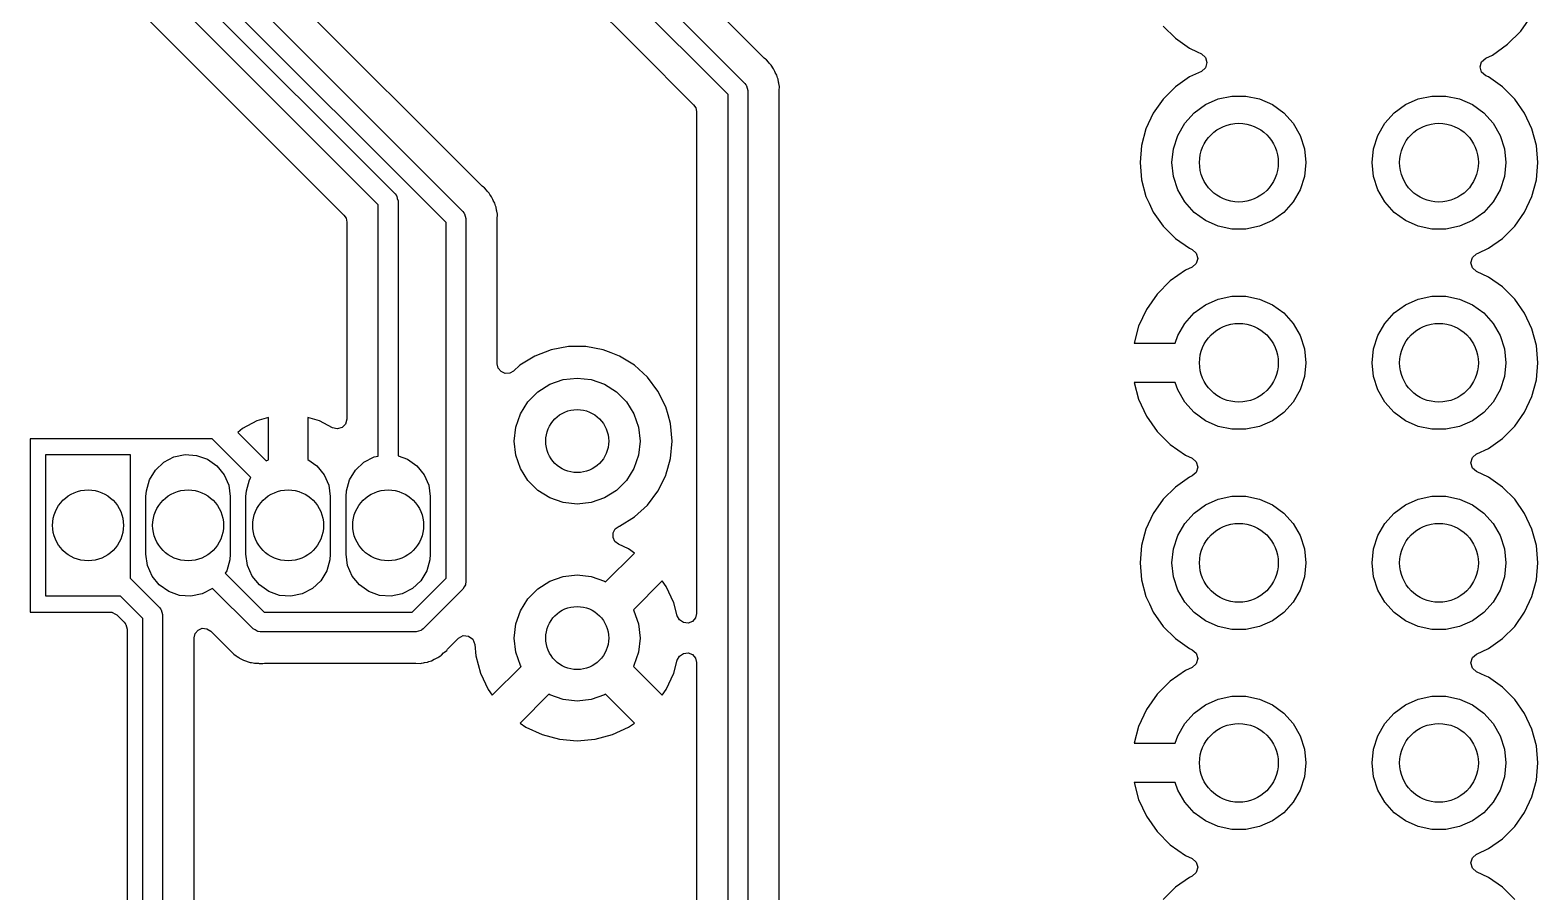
# Model space of a CAD drawing. Extents: x 0.79 to 7.48, y -4.92 to -0.79.
# Drawn here: x 4.03 to 4.784, y -4.356 to -3.926 of the extents above; entities that cross this region are included whole.
import ezdxf

# ---------------------------------------------------------------- set-up
doc = ezdxf.new("R2010")
doc.units = 0
doc.header["$MEASUREMENT"] = 0
doc.layers.add('BLACK', color=7, linetype='CONTINUOUS')

msp = doc.modelspace()

# ---------------------------------------------------------------- linework, layer by layer
at = {"layer": 'BLACK', "linetype": 'CONTINUOUS'}
for p, q in [((4.256, -4.00368), (4.12487, -3.87256)), ((4.10768, -3.87766), (4.24639, -4.01638)), ((4.08996, -3.885), (4.21253, -4.00758)), ((4.23799, -4.0219), (4.09928, -3.88318)), ((4.32292, -3.88796), (4.38734, -3.95238)), ((4.39694, -3.93968), (4.34012, -3.88286)), ((4.20413, -4.01309), (4.08156, -3.89052)), ((4.37894, -3.9579), (4.31452, -3.89348)), ((4.07196, -3.90322), (4.18694, -4.01819)), ((4.30492, -3.90618), (4.33349, -3.93475)), ((4.59639, -3.92372), (4.60249, -3.92981)), ((4.77512, -3.92625), (4.78046, -3.91863)), ((4.60249, -3.92981), (4.60954, -3.93475)), ((4.76093, -3.93816), (4.76855, -3.93282)), ((4.76855, -3.93282), (4.77512, -3.92625)), ((4.33349, -3.93475), (4.36174, -3.963)), ((4.39758, -3.94022), (4.39694, -3.93968)), ((4.39811, -3.9406), (4.39758, -3.94022)), ((4.39908, -3.94178), (4.39811, -3.9406)), ((4.60954, -3.93475), (4.61343, -3.93657)), ((4.61343, -3.93657), (4.6155, -3.93753)), ((4.6155, -3.93753), (4.61755, -3.93933)), ((4.61755, -3.93933), (4.61831, -3.94195)), ((4.75559, -3.94149), (4.75764, -3.93969)), ((4.75764, -3.93969), (4.76093, -3.93816)), ((4.39941, -3.94216), (4.39908, -3.94178)), ((4.4005, -3.94324), (4.39941, -3.94216)), ((4.40082, -3.94381), (4.4005, -3.94324)), ((4.40129, -3.9445), (4.40082, -3.94381)), ((4.4017, -3.94501), (4.40129, -3.9445)), ((4.40231, -3.94641), (4.4017, -3.94501)), ((4.40253, -3.94686), (4.40231, -3.94641)), ((4.40329, -3.9482), (4.40253, -3.94686)), ((4.40344, -3.94883), (4.40329, -3.9482)), ((4.40329, -3.9482), (4.40329, -3.9482)), ((4.6155, -3.94638), (4.60954, -3.94915)), ((4.61755, -3.94458), (4.6155, -3.94638)), ((4.61831, -3.94195), (4.61755, -3.94458)), ((4.75482, -3.94411), (4.75559, -3.94149)), ((4.75559, -3.94674), (4.75482, -3.94411)), ((4.75764, -3.94854), (4.75559, -3.94674)), ((4.75896, -3.94915), (4.75764, -3.94854)), ((4.38734, -3.95238), (4.38786, -3.95308)), ((4.38786, -3.95308), (4.388, -3.9532)), ((4.388, -3.9532), (4.38803, -3.9533)), ((4.38803, -3.9533), (4.38818, -3.9535)), ((4.38818, -3.9535), (4.38844, -3.95469)), ((4.38844, -3.95469), (4.38878, -3.95586)), ((4.38878, -3.95586), (4.38878, -4.5374)), ((4.40371, -3.94962), (4.40344, -3.94883)), ((4.40397, -3.95022), (4.40371, -3.94962)), ((4.40418, -3.95174), (4.40397, -3.95022)), ((4.40427, -3.95223), (4.40418, -3.95174)), ((4.40455, -3.95338), (4.40427, -3.95223)), ((4.40463, -3.95372), (4.40455, -3.95338)), ((4.40455, -3.95613), (4.40463, -3.95372)), ((4.40455, -3.9563), (4.40455, -3.95613)), ((4.60249, -3.95409), (4.59639, -3.96019)), ((4.60954, -3.94915), (4.60249, -3.95409)), ((4.76602, -3.95409), (4.75896, -3.94915)), ((4.77211, -3.96019), (4.76602, -3.95409)), ((4.36174, -3.963), (4.3628, -3.96458)), ((4.37894, -4.5374), (4.37894, -3.9579)), ((4.40455, -4.51949), (4.40455, -3.9563)), ((4.59639, -3.96019), (4.59145, -3.96724)), ((4.61186, -3.96708), (4.61752, -3.96297)), ((4.61752, -3.96297), (4.62391, -3.96013)), ((4.62391, -3.96013), (4.63075, -3.95867)), ((4.63075, -3.95867), (4.63775, -3.95867)), ((4.63775, -3.95867), (4.64459, -3.96013)), ((4.64459, -3.96013), (4.65098, -3.96297)), ((4.65098, -3.96297), (4.65664, -3.96708)), ((4.71186, -3.96708), (4.71752, -3.96297)), ((4.71752, -3.96297), (4.72391, -3.96013)), ((4.72391, -3.96013), (4.73075, -3.95867)), ((4.73075, -3.95867), (4.73775, -3.95867)), ((4.73775, -3.95867), (4.74459, -3.96013)), ((4.74459, -3.96013), (4.75098, -3.96297)), ((4.75098, -3.96297), (4.75664, -3.96708)), ((4.77705, -3.96724), (4.77211, -3.96019)), ((4.3628, -3.96458), (4.36317, -3.96645)), ((4.36317, -3.96645), (4.36317, -4.21722)), ((4.59145, -3.96724), (4.58781, -3.97505)), ((4.60718, -3.97228), (4.61186, -3.96708)), ((4.65664, -3.96708), (4.66133, -3.97228)), ((4.70718, -3.97228), (4.71186, -3.96708)), ((4.75664, -3.96708), (4.76133, -3.97228)), ((4.78069, -3.97505), (4.77705, -3.96724)), ((4.58781, -3.97505), (4.58558, -3.98337)), ((4.60152, -3.985), (4.60368, -3.97834)), ((4.60368, -3.97834), (4.60718, -3.97228)), ((4.66133, -3.97228), (4.66482, -3.97834)), ((4.66482, -3.97834), (4.66699, -3.985)), ((4.70152, -3.985), (4.70368, -3.97834)), ((4.70368, -3.97834), (4.70718, -3.97228)), ((4.76133, -3.97228), (4.76482, -3.97834)), ((4.76482, -3.97834), (4.76699, -3.985)), ((4.78292, -3.98337), (4.78069, -3.97505)), ((4.58558, -3.98337), (4.58483, -3.99195)), ((4.60079, -3.99195), (4.60152, -3.985)), ((4.66699, -3.985), (4.66772, -3.99195)), ((4.70079, -3.99195), (4.70152, -3.985)), ((4.76699, -3.985), (4.76772, -3.99195)), ((4.78367, -3.99195), (4.78292, -3.98337)), ((4.58483, -3.99195), (4.58558, -4.00053)), ((4.60152, -3.99891), (4.60079, -3.99195)), ((4.66772, -3.99195), (4.66699, -3.99891)), ((4.70152, -3.99891), (4.70079, -3.99195)), ((4.76772, -3.99195), (4.76699, -3.99891)), ((4.78292, -4.00053), (4.78367, -3.99195)), ((4.58558, -4.00053), (4.58781, -4.00886)), ((4.60368, -4.00556), (4.60152, -3.99891)), ((4.66699, -3.99891), (4.66482, -4.00556)), ((4.70368, -4.00556), (4.70152, -3.99891)), ((4.76699, -3.99891), (4.76482, -4.00556)), ((4.78069, -4.00886), (4.78292, -4.00053)), ((4.21253, -4.00758), (4.21306, -4.00828)), ((4.21306, -4.00828), (4.2132, -4.00839)), ((4.2132, -4.00839), (4.21323, -4.0085)), ((4.21323, -4.0085), (4.21337, -4.0087)), ((4.21337, -4.0087), (4.21363, -4.00989)), ((4.25663, -4.00422), (4.256, -4.00368)), ((4.25717, -4.0046), (4.25663, -4.00422)), ((4.25813, -4.00579), (4.25717, -4.0046)), ((4.25847, -4.00616), (4.25813, -4.00579)), ((4.25955, -4.00724), (4.25847, -4.00616)), ((4.25987, -4.00781), (4.25955, -4.00724)), ((4.26034, -4.0085), (4.25987, -4.00781)), ((4.26076, -4.00901), (4.26034, -4.0085)), ((4.58781, -4.00886), (4.58937, -4.0122)), ((4.60718, -4.01162), (4.60368, -4.00556)), ((4.66482, -4.00556), (4.66133, -4.01162)), ((4.70718, -4.01162), (4.70368, -4.00556)), ((4.76482, -4.00556), (4.76133, -4.01162)), ((4.77705, -4.01666), (4.78069, -4.00886)), ((4.20413, -4.13857), (4.20413, -4.01309)), ((4.21363, -4.00989), (4.21398, -4.01106)), ((4.21398, -4.01106), (4.21398, -4.13846)), ((4.24639, -4.01638), (4.24692, -4.01708)), ((4.26137, -4.01041), (4.26076, -4.00901)), ((4.26159, -4.01086), (4.26137, -4.01041)), ((4.26234, -4.0122), (4.26159, -4.01086)), ((4.2625, -4.01283), (4.26234, -4.0122)), ((4.26234, -4.0122), (4.26234, -4.0122)), ((4.26276, -4.01362), (4.2625, -4.01283)), ((4.26302, -4.01422), (4.26276, -4.01362)), ((4.26323, -4.01574), (4.26302, -4.01422)), ((4.26332, -4.01623), (4.26323, -4.01574)), ((4.26369, -4.01772), (4.26332, -4.01623)), ((4.58937, -4.0122), (4.59145, -4.01666)), ((4.61186, -4.01682), (4.60718, -4.01162)), ((4.66133, -4.01162), (4.65664, -4.01682)), ((4.71186, -4.01682), (4.70718, -4.01162)), ((4.76133, -4.01162), (4.75664, -4.01682)), ((4.18694, -4.01819), (4.18799, -4.01978)), ((4.18799, -4.01978), (4.18837, -4.02165)), ((4.18837, -4.02165), (4.18837, -4.12018)), ((4.23799, -4.19958), (4.23799, -4.0219)), ((4.24692, -4.01708), (4.24705, -4.0172)), ((4.24705, -4.0172), (4.24708, -4.0173)), ((4.24708, -4.0173), (4.24723, -4.0175)), ((4.24723, -4.0175), (4.24749, -4.01869)), ((4.24749, -4.01869), (4.24783, -4.01986)), ((4.24783, -4.01986), (4.24783, -4.20162)), ((4.2636, -4.0203), (4.26361, -4.02013)), ((4.2636, -4.0925), (4.2636, -4.0203)), ((4.26361, -4.02013), (4.26369, -4.01772)), ((4.26369, -4.01772), (4.26369, -4.01772)), ((4.59145, -4.01666), (4.59639, -4.02372)), ((4.59639, -4.02372), (4.60249, -4.02981)), ((4.61752, -4.02093), (4.61186, -4.01682)), ((4.62391, -4.02378), (4.61752, -4.02093)), ((4.63075, -4.02523), (4.62391, -4.02378)), ((4.64459, -4.02378), (4.63775, -4.02523)), ((4.65098, -4.02093), (4.64459, -4.02378)), ((4.65664, -4.01682), (4.65098, -4.02093)), ((4.71752, -4.02093), (4.71186, -4.01682)), ((4.72391, -4.02378), (4.71752, -4.02093)), ((4.73075, -4.02523), (4.72391, -4.02378)), ((4.74459, -4.02378), (4.73775, -4.02523)), ((4.75098, -4.02093), (4.74459, -4.02378)), ((4.75664, -4.01682), (4.75098, -4.02093)), ((4.76602, -4.02981), (4.77211, -4.02372)), ((4.77211, -4.02372), (4.77705, -4.01666)), ((4.60249, -4.02981), (4.60954, -4.03475)), ((4.63775, -4.02523), (4.63075, -4.02523)), ((4.73775, -4.02523), (4.73075, -4.02523)), ((4.75896, -4.03475), (4.76602, -4.02981)), ((4.60954, -4.03475), (4.61086, -4.03537)), ((4.61086, -4.03537), (4.61291, -4.03717)), ((4.61291, -4.03717), (4.61368, -4.03979)), ((4.75095, -4.03933), (4.75301, -4.03753)), ((4.75301, -4.03753), (4.7538, -4.03716)), ((4.7538, -4.03716), (4.75896, -4.03475)), ((4.60758, -4.04575), (4.59996, -4.05108)), ((4.61086, -4.04422), (4.60758, -4.04575)), ((4.61292, -4.04241), (4.61086, -4.04422)), ((4.61368, -4.03979), (4.61292, -4.04241)), ((4.75019, -4.04195), (4.75095, -4.03933)), ((4.75095, -4.04458), (4.75019, -4.04195)), ((4.75301, -4.04638), (4.75095, -4.04458)), ((4.75896, -4.04915), (4.75301, -4.04638)), ((4.59996, -4.05108), (4.59338, -4.05766)), ((4.76602, -4.05409), (4.75896, -4.04915)), ((4.77211, -4.06019), (4.76602, -4.05409)), ((4.59338, -4.05766), (4.58805, -4.06528)), ((4.61752, -4.06297), (4.62391, -4.06013)), ((4.62391, -4.06013), (4.63075, -4.05867)), ((4.63075, -4.05867), (4.63775, -4.05867)), ((4.63775, -4.05867), (4.64459, -4.06013)), ((4.64459, -4.06013), (4.65098, -4.06297)), ((4.71752, -4.06297), (4.72391, -4.06013)), ((4.72391, -4.06013), (4.73075, -4.05867)), ((4.73075, -4.05867), (4.73775, -4.05867)), ((4.73775, -4.05867), (4.74459, -4.06013)), ((4.74459, -4.06013), (4.75098, -4.06297)), ((4.77705, -4.06724), (4.77211, -4.06019)), ((4.58805, -4.06528), (4.58412, -4.0737)), ((4.60718, -4.07228), (4.61186, -4.06708)), ((4.61186, -4.06708), (4.61752, -4.06297)), ((4.65098, -4.06297), (4.65664, -4.06708)), ((4.65664, -4.06708), (4.66133, -4.07228)), ((4.70718, -4.07228), (4.71186, -4.06708)), ((4.71186, -4.06708), (4.71752, -4.06297)), ((4.75098, -4.06297), (4.75664, -4.06708)), ((4.75664, -4.06708), (4.76133, -4.07228)), ((4.78069, -4.07505), (4.77705, -4.06724)), ((4.58412, -4.0737), (4.58186, -4.08211)), ((4.60368, -4.07834), (4.60718, -4.07228)), ((4.66133, -4.07228), (4.66482, -4.07834)), ((4.70368, -4.07834), (4.70718, -4.07228)), ((4.76133, -4.07228), (4.76482, -4.07834)), ((4.78292, -4.08337), (4.78069, -4.07505)), ((4.29916, -4.08384), (4.29055, -4.08545)), ((4.30792, -4.08384), (4.29916, -4.08384)), ((4.31653, -4.08545), (4.30792, -4.08384)), ((4.58186, -4.08211), (4.58186, -4.08211)), ((4.58186, -4.08211), (4.60246, -4.08211)), ((4.60246, -4.08211), (4.60368, -4.07834)), ((4.66482, -4.07834), (4.66699, -4.085)), ((4.70152, -4.085), (4.70368, -4.07834)), ((4.76482, -4.07834), (4.76699, -4.085)), ((4.78367, -4.09195), (4.78292, -4.08337)), ((4.28239, -4.08861), (4.27494, -4.09322)), ((4.29055, -4.08545), (4.28239, -4.08861)), ((4.29055, -4.08545), (4.29055, -4.08545)), ((4.32052, -4.08699), (4.31653, -4.08545)), ((4.3247, -4.08861), (4.32052, -4.08699)), ((4.33215, -4.09322), (4.3247, -4.08861)), ((4.66699, -4.085), (4.66772, -4.09195)), ((4.70079, -4.09195), (4.70152, -4.085)), ((4.76699, -4.085), (4.76772, -4.09195)), ((4.26411, -4.09468), (4.2636, -4.0925)), ((4.26554, -4.0964), (4.26411, -4.09468)), ((4.26759, -4.0973), (4.26554, -4.0964)), ((4.26982, -4.0972), (4.26759, -4.0973)), ((4.27177, -4.09611), (4.26982, -4.0972)), ((4.27494, -4.09322), (4.27177, -4.09611)), ((4.33862, -4.09912), (4.33215, -4.09322)), ((4.3439, -4.10611), (4.33862, -4.09912)), ((4.66699, -4.09891), (4.66482, -4.10556)), ((4.66772, -4.09195), (4.66699, -4.09891)), ((4.70152, -4.09891), (4.70079, -4.09195)), ((4.70368, -4.10556), (4.70152, -4.09891)), ((4.76699, -4.09891), (4.76482, -4.10556)), ((4.76772, -4.09195), (4.76699, -4.09891)), ((4.78292, -4.10053), (4.78367, -4.09195)), ((4.27892, -4.11146), (4.28391, -4.10648)), ((4.28391, -4.10648), (4.28988, -4.10273)), ((4.28988, -4.10273), (4.29653, -4.1004)), ((4.29653, -4.1004), (4.30354, -4.09961)), ((4.30354, -4.09961), (4.31055, -4.1004)), ((4.31055, -4.1004), (4.31721, -4.10273)), ((4.31721, -4.10273), (4.32318, -4.10648)), ((4.32318, -4.10648), (4.32817, -4.11146)), ((4.3478, -4.11396), (4.3439, -4.10611)), ((4.60246, -4.1018), (4.58186, -4.1018)), ((4.58186, -4.1018), (4.58412, -4.1102)), ((4.60368, -4.10556), (4.60246, -4.1018)), ((4.60718, -4.11162), (4.60368, -4.10556)), ((4.66482, -4.10556), (4.66133, -4.11162)), ((4.70718, -4.11162), (4.70368, -4.10556)), ((4.76482, -4.10556), (4.76133, -4.11162)), ((4.78069, -4.10886), (4.78292, -4.10053)), ((4.27517, -4.11744), (4.27892, -4.11146)), ((4.32817, -4.11146), (4.33192, -4.11744)), ((4.34895, -4.11798), (4.3478, -4.11396)), ((4.58412, -4.1102), (4.58805, -4.11863)), ((4.61186, -4.11682), (4.60718, -4.11162)), ((4.66133, -4.11162), (4.65664, -4.11682)), ((4.71186, -4.11682), (4.70718, -4.11162)), ((4.76133, -4.11162), (4.75664, -4.11682)), ((4.77705, -4.11666), (4.78069, -4.10886)), ((4.14339, -4.12103), (4.13631, -4.12481)), ((4.14921, -4.11926), (4.14339, -4.12103)), ((4.14921, -4.14046), (4.14921, -4.11926)), ((4.14921, -4.11926), (4.14921, -4.11926)), ((4.17472, -4.12103), (4.1689, -4.11926)), ((4.1689, -4.11926), (4.1689, -4.11926)), ((4.1689, -4.11926), (4.1689, -4.14026)), ((4.18118, -4.12448), (4.17472, -4.12103)), ((4.18837, -4.12018), (4.18773, -4.12258)), ((4.27284, -4.12409), (4.27517, -4.11744)), ((4.33192, -4.11744), (4.33425, -4.12409)), ((4.3502, -4.12238), (4.34895, -4.11798)), ((4.58805, -4.11863), (4.59338, -4.12625)), ((4.61752, -4.12093), (4.61186, -4.11682)), ((4.62391, -4.12378), (4.61752, -4.12093)), ((4.65098, -4.12093), (4.64459, -4.12378)), ((4.65664, -4.11682), (4.65098, -4.12093)), ((4.71752, -4.12093), (4.71186, -4.11682)), ((4.72391, -4.12378), (4.71752, -4.12093)), ((4.75098, -4.12093), (4.74459, -4.12378)), ((4.75664, -4.11682), (4.75098, -4.12093)), ((4.77211, -4.12372), (4.77705, -4.11666)), ((4.13631, -4.12481), (4.13393, -4.12677)), ((4.13393, -4.12677), (4.14816, -4.141)), ((4.1836, -4.12506), (4.18118, -4.12448)), ((4.18599, -4.12436), (4.1836, -4.12506)), ((4.18773, -4.12258), (4.18599, -4.12436)), ((4.27205, -4.1311), (4.27284, -4.12409)), ((4.33425, -4.12409), (4.33504, -4.1311)), ((4.35101, -4.1311), (4.3502, -4.12238)), ((4.59338, -4.12625), (4.59996, -4.13282)), ((4.63075, -4.12523), (4.62391, -4.12378)), ((4.63775, -4.12523), (4.63075, -4.12523)), ((4.64459, -4.12378), (4.63775, -4.12523)), ((4.73075, -4.12523), (4.72391, -4.12378)), ((4.73775, -4.12523), (4.73075, -4.12523)), ((4.74459, -4.12378), (4.73775, -4.12523)), ((4.76602, -4.12981), (4.77211, -4.12372)), ((4.12104, -4.12992), (4.03012, -4.12992)), ((4.03012, -4.12992), (4.03012, -4.21654)), ((4.14044, -4.14932), (4.12104, -4.12992)), ((4.27284, -4.13811), (4.27205, -4.1311)), ((4.33504, -4.1311), (4.33425, -4.13811)), ((4.3502, -4.13982), (4.35101, -4.1311)), ((4.59996, -4.13282), (4.60758, -4.13816)), ((4.75312, -4.13747), (4.75896, -4.13475)), ((4.75896, -4.13475), (4.76602, -4.12981)), ((4.03799, -4.20866), (4.03799, -4.1378)), ((4.03799, -4.1378), (4.08012, -4.1378)), ((4.08012, -4.1378), (4.08012, -4.19958)), ((4.09272, -4.14557), (4.09691, -4.14165)), ((4.09691, -4.14165), (4.102, -4.13901)), ((4.102, -4.13901), (4.10762, -4.13784)), ((4.10762, -4.13784), (4.11334, -4.13824)), ((4.11334, -4.13824), (4.11875, -4.14016)), ((4.11875, -4.14016), (4.12343, -4.14346)), ((4.12343, -4.14346), (4.12705, -4.14791)), ((4.14816, -4.141), (4.14921, -4.14046)), ((4.1689, -4.14026), (4.17343, -4.14346)), ((4.17343, -4.14346), (4.17705, -4.14791)), ((4.19272, -4.14557), (4.19691, -4.14165)), ((4.19691, -4.14165), (4.202, -4.13901)), ((4.202, -4.13901), (4.20413, -4.13857)), ((4.21398, -4.13846), (4.21875, -4.14016)), ((4.21875, -4.14016), (4.22343, -4.14346)), ((4.22343, -4.14346), (4.22705, -4.14791)), ((4.27517, -4.14477), (4.27284, -4.13811)), ((4.33425, -4.13811), (4.33192, -4.14477)), ((4.34885, -4.14458), (4.3502, -4.13982)), ((4.60758, -4.13816), (4.61086, -4.13969)), ((4.61086, -4.13969), (4.61292, -4.14149)), ((4.61292, -4.14149), (4.61368, -4.14411)), ((4.61368, -4.14411), (4.61292, -4.14674)), ((4.75019, -4.14195), (4.75095, -4.13933)), ((4.75095, -4.14458), (4.75019, -4.14195)), ((4.75095, -4.13933), (4.75301, -4.13753)), ((4.75301, -4.13753), (4.75312, -4.13747)), ((4.08819, -4.15599), (4.08974, -4.15047)), ((4.08974, -4.15047), (4.09272, -4.14557)), ((4.12705, -4.14791), (4.12934, -4.15318)), ((4.13819, -4.15599), (4.13974, -4.15047)), ((4.13974, -4.15047), (4.14044, -4.14932)), ((4.17705, -4.14791), (4.17934, -4.15318)), ((4.18819, -4.15599), (4.18974, -4.15047)), ((4.18974, -4.15047), (4.19272, -4.14557)), ((4.22705, -4.14791), (4.22934, -4.15318)), ((4.27892, -4.15074), (4.27517, -4.14477)), ((4.28391, -4.15573), (4.27892, -4.15074)), ((4.32817, -4.15074), (4.32318, -4.15573)), ((4.33192, -4.14477), (4.32817, -4.15074)), ((4.3439, -4.15609), (4.3478, -4.14825)), ((4.3478, -4.14825), (4.34804, -4.14743)), ((4.34804, -4.14743), (4.34885, -4.14458)), ((4.60954, -4.14915), (4.60249, -4.15409)), ((4.61086, -4.14854), (4.60954, -4.14915)), ((4.61292, -4.14674), (4.61086, -4.14854)), ((4.75301, -4.14638), (4.75095, -4.14458)), ((4.75896, -4.14915), (4.75301, -4.14638)), ((4.76602, -4.15409), (4.75896, -4.14915)), ((4.08799, -4.15886), (4.08819, -4.15599)), ((4.08799, -4.1876), (4.08799, -4.15886)), ((4.12934, -4.15318), (4.13012, -4.15886)), ((4.13012, -4.15886), (4.13012, -4.1876)), ((4.13799, -4.15886), (4.13819, -4.15599)), ((4.13799, -4.1876), (4.13799, -4.15886)), ((4.17934, -4.15318), (4.18012, -4.15886)), ((4.18012, -4.15886), (4.18012, -4.1876)), ((4.18799, -4.15886), (4.18819, -4.15599)), ((4.18799, -4.1876), (4.18799, -4.15886)), ((4.22934, -4.15318), (4.23012, -4.15886)), ((4.23012, -4.15886), (4.23012, -4.1876)), ((4.28988, -4.15948), (4.28391, -4.15573)), ((4.29653, -4.16181), (4.28988, -4.15948)), ((4.31721, -4.15948), (4.31055, -4.16181)), ((4.32318, -4.15573), (4.31721, -4.15948)), ((4.33862, -4.16308), (4.3439, -4.15609)), ((4.60249, -4.15409), (4.59639, -4.16019)), ((4.62391, -4.16013), (4.63075, -4.15867)), ((4.63075, -4.15867), (4.63775, -4.15867)), ((4.63775, -4.15867), (4.64459, -4.16013)), ((4.72391, -4.16013), (4.73075, -4.15867)), ((4.73075, -4.15867), (4.73775, -4.15867)), ((4.73775, -4.15867), (4.74459, -4.16013)), ((4.77211, -4.16019), (4.76602, -4.15409)), ((4.30354, -4.1626), (4.29653, -4.16181)), ((4.31055, -4.16181), (4.30354, -4.1626)), ((4.33215, -4.16898), (4.33862, -4.16308)), ((4.59639, -4.16019), (4.59145, -4.16724)), ((4.60718, -4.17228), (4.61186, -4.16708)), ((4.61186, -4.16708), (4.61752, -4.16297)), ((4.61752, -4.16297), (4.62391, -4.16013)), ((4.64459, -4.16013), (4.65098, -4.16297)), ((4.65098, -4.16297), (4.65664, -4.16708)), ((4.65664, -4.16708), (4.66133, -4.17228)), ((4.70718, -4.17228), (4.71186, -4.16708)), ((4.71186, -4.16708), (4.71752, -4.16297)), ((4.71752, -4.16297), (4.72391, -4.16013)), ((4.74459, -4.16013), (4.75098, -4.16297)), ((4.75098, -4.16297), (4.75664, -4.16708)), ((4.75664, -4.16708), (4.76133, -4.17228)), ((4.77705, -4.16724), (4.77211, -4.16019)), ((4.32259, -4.17497), (4.32445, -4.17369)), ((4.32445, -4.17369), (4.3247, -4.17359)), ((4.3247, -4.17359), (4.33215, -4.16898)), ((4.59145, -4.16724), (4.58781, -4.17505)), ((4.60368, -4.17834), (4.60718, -4.17228)), ((4.66133, -4.17228), (4.66482, -4.17834)), ((4.70368, -4.17834), (4.70718, -4.17228)), ((4.76133, -4.17228), (4.76482, -4.17834)), ((4.78069, -4.17505), (4.77705, -4.16724)), ((4.32143, -4.17921), (4.32151, -4.17695)), ((4.32238, -4.18126), (4.32143, -4.17921)), ((4.32151, -4.17695), (4.32259, -4.17497)), ((4.32415, -4.18267), (4.32238, -4.18126)), ((4.58781, -4.17505), (4.58558, -4.18337)), ((4.60152, -4.185), (4.60368, -4.17834)), ((4.66482, -4.17834), (4.66699, -4.185)), ((4.70152, -4.185), (4.70368, -4.17834)), ((4.76482, -4.17834), (4.76699, -4.185)), ((4.78292, -4.18337), (4.78069, -4.17505)), ((4.08877, -4.19328), (4.08799, -4.1876)), ((4.13012, -4.1876), (4.12992, -4.19047)), ((4.13877, -4.19328), (4.13799, -4.1876)), ((4.18012, -4.1876), (4.17992, -4.19047)), ((4.18877, -4.19328), (4.18799, -4.1876)), ((4.23012, -4.1876), (4.22992, -4.19047)), ((4.3177, -4.20146), (4.33211, -4.18705)), ((4.32923, -4.18503), (4.32415, -4.18267)), ((4.33211, -4.18705), (4.32923, -4.18503)), ((4.33211, -4.18705), (4.33211, -4.18705)), ((4.58558, -4.18337), (4.58483, -4.19195)), ((4.60079, -4.19195), (4.60152, -4.185)), ((4.66699, -4.185), (4.66772, -4.19195)), ((4.70079, -4.19195), (4.70152, -4.185)), ((4.76699, -4.185), (4.76772, -4.19195)), ((4.78367, -4.19195), (4.78292, -4.18337)), ((4.09106, -4.19854), (4.08877, -4.19328)), ((4.12837, -4.19599), (4.12767, -4.19714)), ((4.12767, -4.19714), (4.14707, -4.21654)), ((4.12992, -4.19047), (4.12837, -4.19599)), ((4.14106, -4.19854), (4.13877, -4.19328)), ((4.17837, -4.19599), (4.17539, -4.20089)), ((4.17992, -4.19047), (4.17837, -4.19599)), ((4.19106, -4.19854), (4.18877, -4.19328)), ((4.22837, -4.19599), (4.22539, -4.20089)), ((4.22992, -4.19047), (4.22837, -4.19599)), ((4.58483, -4.19195), (4.58558, -4.20053)), ((4.60152, -4.19891), (4.60079, -4.19195)), ((4.66772, -4.19195), (4.66699, -4.19891)), ((4.70152, -4.19891), (4.70079, -4.19195)), ((4.76772, -4.19195), (4.76699, -4.19891)), ((4.78292, -4.20053), (4.78367, -4.19195)), ((4.08012, -4.19958), (4.09482, -4.21428)), ((4.09468, -4.20299), (4.09106, -4.19854)), ((4.09936, -4.2063), (4.09468, -4.20299)), ((4.12131, -4.2047), (4.1212, -4.20481)), ((4.14155, -4.22494), (4.12131, -4.2047)), ((4.14468, -4.20299), (4.14106, -4.19854)), ((4.14936, -4.2063), (4.14468, -4.20299)), ((4.17539, -4.20089), (4.1712, -4.20481)), ((4.19468, -4.20299), (4.19106, -4.19854)), ((4.19936, -4.2063), (4.19468, -4.20299)), ((4.22104, -4.21654), (4.23799, -4.19958)), ((4.22539, -4.20089), (4.2212, -4.20481)), ((4.24698, -4.20403), (4.24639, -4.2051)), ((4.24764, -4.20301), (4.24698, -4.20403)), ((4.24767, -4.20276), (4.24764, -4.20301)), ((4.24772, -4.20267), (4.24767, -4.20276)), ((4.24783, -4.20162), (4.24771, -4.20249)), ((4.24771, -4.20249), (4.24772, -4.20267)), ((4.28391, -4.2049), (4.28988, -4.20115)), ((4.28988, -4.20115), (4.29653, -4.19882)), ((4.29653, -4.19882), (4.30354, -4.19803)), ((4.30354, -4.19803), (4.31055, -4.19882)), ((4.31055, -4.19882), (4.31721, -4.20115)), ((4.31721, -4.20115), (4.3177, -4.20146)), ((4.34602, -4.20097), (4.33161, -4.21538)), ((4.34804, -4.20384), (4.34602, -4.20097)), ((4.35182, -4.21196), (4.34804, -4.20384)), ((4.58558, -4.20053), (4.58781, -4.20886)), ((4.60368, -4.20556), (4.60152, -4.19891)), ((4.66699, -4.19891), (4.66482, -4.20556)), ((4.70368, -4.20556), (4.70152, -4.19891)), ((4.76699, -4.19891), (4.76482, -4.20556)), ((4.78069, -4.20886), (4.78292, -4.20053)), ((4.07528, -4.20866), (4.03799, -4.20866)), ((4.08642, -4.2198), (4.07528, -4.20866)), ((4.10477, -4.20822), (4.09936, -4.2063)), ((4.11049, -4.20861), (4.10477, -4.20822)), ((4.11611, -4.20745), (4.11049, -4.20861)), ((4.1212, -4.20481), (4.11611, -4.20745)), ((4.15477, -4.20822), (4.14936, -4.2063)), ((4.16049, -4.20861), (4.15477, -4.20822)), ((4.16611, -4.20745), (4.16049, -4.20861)), ((4.1712, -4.20481), (4.16611, -4.20745)), ((4.20477, -4.20822), (4.19936, -4.2063)), ((4.21049, -4.20861), (4.20477, -4.20822)), ((4.21611, -4.20745), (4.21049, -4.20861)), ((4.2212, -4.20481), (4.21611, -4.20745)), ((4.24639, -4.2051), (4.22656, -4.22494)), ((4.27517, -4.21586), (4.27892, -4.20989)), ((4.27892, -4.20989), (4.28391, -4.2049)), ((4.35357, -4.21849), (4.35182, -4.21196)), ((4.58781, -4.20886), (4.58951, -4.2125)), ((4.60718, -4.21162), (4.60368, -4.20556)), ((4.61186, -4.21682), (4.60718, -4.21162)), ((4.66133, -4.21162), (4.65664, -4.21682)), ((4.66482, -4.20556), (4.66133, -4.21162)), ((4.70718, -4.21162), (4.70368, -4.20556)), ((4.71186, -4.21682), (4.70718, -4.21162)), ((4.76133, -4.21162), (4.75664, -4.21682)), ((4.76482, -4.20556), (4.76133, -4.21162)), ((4.77705, -4.21666), (4.78069, -4.20886)), ((4.03012, -4.21654), (4.06998, -4.21654)), ((4.06998, -4.21654), (4.07085, -4.21666)), ((4.07085, -4.21666), (4.07102, -4.21665)), ((4.07102, -4.21665), (4.07112, -4.2167)), ((4.07112, -4.2167), (4.07136, -4.21673)), ((4.07136, -4.21673), (4.07239, -4.21739)), ((4.07239, -4.21739), (4.07346, -4.21798)), ((4.07346, -4.21798), (4.0771, -4.22162)), ((4.08642, -4.45628), (4.08642, -4.2198)), ((4.09482, -4.21428), (4.09535, -4.21499)), ((4.09535, -4.21499), (4.09548, -4.2151)), ((4.09548, -4.2151), (4.09551, -4.21521)), ((4.09551, -4.21521), (4.09566, -4.21541)), ((4.09566, -4.21541), (4.09592, -4.2166)), ((4.09592, -4.2166), (4.09626, -4.21776)), ((4.09626, -4.21776), (4.09626, -4.45425)), ((4.14707, -4.21654), (4.22104, -4.21654)), ((4.27284, -4.22252), (4.27517, -4.21586)), ((4.33161, -4.21538), (4.33192, -4.21586)), ((4.33192, -4.21586), (4.33425, -4.22252)), ((4.35469, -4.22052), (4.35357, -4.21849)), ((4.36262, -4.21948), (4.36109, -4.22122)), ((4.36317, -4.21722), (4.36262, -4.21948)), ((4.58951, -4.2125), (4.59145, -4.21666)), ((4.59145, -4.21666), (4.59639, -4.22372)), ((4.61752, -4.22093), (4.61186, -4.21682)), ((4.65664, -4.21682), (4.65098, -4.22093)), ((4.71752, -4.22093), (4.71186, -4.21682)), ((4.75664, -4.21682), (4.75098, -4.22093)), ((4.77211, -4.22372), (4.77705, -4.21666)), ((4.0771, -4.22162), (4.07763, -4.22233)), ((4.07763, -4.22233), (4.07776, -4.22244)), ((4.07776, -4.22244), (4.07779, -4.22255)), ((4.07779, -4.22255), (4.07794, -4.22274)), ((4.07794, -4.22274), (4.0782, -4.22393)), ((4.0782, -4.22393), (4.07854, -4.2251)), ((4.07854, -4.2251), (4.07854, -4.46158)), ((4.11203, -4.2295), (4.11256, -4.22728)), ((4.11256, -4.22728), (4.11404, -4.22555)), ((4.11404, -4.22555), (4.11615, -4.22468)), ((4.11615, -4.22468), (4.11842, -4.22486)), ((4.11842, -4.22486), (4.12036, -4.22605)), ((4.12036, -4.22605), (4.13009, -4.23578)), ((4.14262, -4.22552), (4.14155, -4.22494)), ((4.14364, -4.22618), (4.14262, -4.22552)), ((4.14389, -4.22621), (4.14364, -4.22618)), ((4.14398, -4.22627), (4.14389, -4.22621)), ((4.14416, -4.22625), (4.14398, -4.22627)), ((4.14503, -4.22638), (4.14416, -4.22625)), ((4.22308, -4.22638), (4.14503, -4.22638)), ((4.22425, -4.22603), (4.22308, -4.22638)), ((4.22544, -4.22578), (4.22425, -4.22603)), ((4.22564, -4.22563), (4.22544, -4.22578)), ((4.22574, -4.2256), (4.22564, -4.22563)), ((4.22586, -4.22546), (4.22574, -4.2256)), ((4.22656, -4.22494), (4.22586, -4.22546)), ((4.27205, -4.22953), (4.27284, -4.22252)), ((4.33425, -4.22252), (4.33504, -4.22953)), ((4.35662, -4.22181), (4.35469, -4.22052)), ((4.35892, -4.22206), (4.35662, -4.22181)), ((4.36109, -4.22122), (4.35892, -4.22206)), ((4.59639, -4.22372), (4.60249, -4.22981)), ((4.62391, -4.22378), (4.61752, -4.22093)), ((4.63075, -4.22523), (4.62391, -4.22378)), ((4.63775, -4.22523), (4.63075, -4.22523)), ((4.64459, -4.22378), (4.63775, -4.22523)), ((4.65098, -4.22093), (4.64459, -4.22378)), ((4.72391, -4.22378), (4.71752, -4.22093)), ((4.73075, -4.22523), (4.72391, -4.22378)), ((4.73775, -4.22523), (4.73075, -4.22523)), ((4.74459, -4.22378), (4.73775, -4.22523)), ((4.75098, -4.22093), (4.74459, -4.22378)), ((4.76602, -4.22981), (4.77211, -4.22372)), ((4.11203, -4.27201), (4.11203, -4.2295)), ((4.23872, -4.23518), (4.23926, -4.23454)), ((4.23926, -4.23454), (4.24413, -4.22967)), ((4.24413, -4.22967), (4.24652, -4.22835)), ((4.24652, -4.22835), (4.24925, -4.22853)), ((4.24925, -4.22853), (4.25145, -4.23015)), ((4.25145, -4.23015), (4.25244, -4.23269)), ((4.25244, -4.23269), (4.25295, -4.23845)), ((4.27284, -4.23654), (4.27205, -4.22953)), ((4.33504, -4.22953), (4.33425, -4.23654)), ((4.60249, -4.22981), (4.60954, -4.23475)), ((4.60954, -4.23475), (4.61086, -4.23537)), ((4.75301, -4.23753), (4.75896, -4.23475)), ((4.75896, -4.23475), (4.76602, -4.22981)), ((4.13009, -4.23578), (4.13021, -4.2359)), ((4.13021, -4.2359), (4.1314, -4.23717)), ((4.1314, -4.23717), (4.13185, -4.23766)), ((4.13185, -4.23766), (4.13316, -4.23845)), ((4.13316, -4.23845), (4.13357, -4.23873)), ((4.13357, -4.23873), (4.13436, -4.23933)), ((4.13436, -4.23933), (4.1348, -4.23966)), ((4.1348, -4.23966), (4.13541, -4.2399)), ((4.13541, -4.2399), (4.13615, -4.24027)), ((4.13615, -4.24027), (4.13671, -4.24061)), ((4.13671, -4.24061), (4.13819, -4.24102)), ((4.13819, -4.24102), (4.13866, -4.24118)), ((4.13866, -4.24118), (4.14009, -4.24175)), ((4.14009, -4.24175), (4.14036, -4.24177)), ((4.14036, -4.24177), (4.14074, -4.24181)), ((4.14074, -4.24181), (4.14156, -4.24197)), ((4.14156, -4.24197), (4.14219, -4.24215)), ((4.14219, -4.24215), (4.14219, -4.24215)), ((4.14219, -4.24215), (4.14372, -4.24215)), ((4.14372, -4.24215), (4.14422, -4.24217)), ((4.14422, -4.24217), (4.14466, -4.24222)), ((4.14466, -4.24222), (4.14574, -4.24233)), ((4.14574, -4.24233), (4.14639, -4.24222)), ((4.14574, -4.24233), (4.14574, -4.24233)), ((4.14574, -4.24233), (4.14574, -4.24233)), ((4.14639, -4.24222), (4.14722, -4.24215)), ((4.14722, -4.24215), (4.22264, -4.24215)), ((4.22264, -4.24215), (4.22281, -4.24215)), ((4.22281, -4.24215), (4.22522, -4.24223)), ((4.22522, -4.24223), (4.22578, -4.24209)), ((4.22522, -4.24223), (4.22522, -4.24223)), ((4.22522, -4.24223), (4.22522, -4.24223)), ((4.22578, -4.24209), (4.2267, -4.24187)), ((4.2267, -4.24187), (4.2272, -4.24177)), ((4.2272, -4.24177), (4.22871, -4.24157)), ((4.22871, -4.24157), (4.22932, -4.2413)), ((4.22932, -4.2413), (4.2301, -4.24104)), ((4.2301, -4.24104), (4.23074, -4.24088)), ((4.23074, -4.24088), (4.23208, -4.24013)), ((4.23208, -4.24013), (4.23252, -4.23991)), ((4.23252, -4.23991), (4.23393, -4.2393)), ((4.23393, -4.2393), (4.23444, -4.23889)), ((4.23444, -4.23889), (4.23513, -4.23842)), ((4.23513, -4.23842), (4.23549, -4.23821)), ((4.23549, -4.23821), (4.2357, -4.2381)), ((4.2357, -4.2381), (4.23678, -4.23701)), ((4.23678, -4.23701), (4.23715, -4.23668)), ((4.23715, -4.23668), (4.23834, -4.23571)), ((4.23834, -4.23571), (4.23872, -4.23518)), ((4.25295, -4.23845), (4.25527, -4.2471)), ((4.27517, -4.24319), (4.27284, -4.23654)), ((4.33425, -4.23654), (4.33192, -4.24319)), ((4.35182, -4.2471), (4.35357, -4.24057)), ((4.35357, -4.24057), (4.35469, -4.23853)), ((4.35469, -4.23853), (4.35662, -4.23724)), ((4.35662, -4.23724), (4.35892, -4.23699)), ((4.35892, -4.23699), (4.36109, -4.23783)), ((4.36109, -4.23783), (4.36262, -4.23958)), ((4.36262, -4.23958), (4.36317, -4.24183)), ((4.36317, -4.24183), (4.36317, -4.5176)), ((4.61086, -4.23537), (4.61291, -4.23717)), ((4.61292, -4.24241), (4.61086, -4.24422)), ((4.61291, -4.23717), (4.61368, -4.23979)), ((4.61368, -4.23979), (4.61292, -4.24241)), ((4.75019, -4.24195), (4.75095, -4.23933)), ((4.75095, -4.24458), (4.75019, -4.24195)), ((4.75095, -4.23933), (4.75301, -4.23753)), ((4.25527, -4.2471), (4.25905, -4.25522)), ((4.26106, -4.25809), (4.27547, -4.24368)), ((4.27547, -4.24368), (4.27517, -4.24319)), ((4.33192, -4.24319), (4.33161, -4.24368)), ((4.33161, -4.24368), (4.34602, -4.25809)), ((4.34804, -4.25522), (4.35182, -4.2471)), ((4.60758, -4.24575), (4.59996, -4.25108)), ((4.61086, -4.24422), (4.60758, -4.24575)), ((4.75301, -4.24638), (4.75095, -4.24458)), ((4.7573, -4.24838), (4.75301, -4.24638)), ((4.75896, -4.24915), (4.7573, -4.24838)), ((4.76602, -4.25409), (4.75896, -4.24915)), ((4.25905, -4.25522), (4.26106, -4.25809)), ((4.34602, -4.25809), (4.34804, -4.25522)), ((4.59996, -4.25108), (4.59338, -4.25766)), ((4.77211, -4.26019), (4.76602, -4.25409)), ((4.26106, -4.25809), (4.26106, -4.25809)), ((4.28939, -4.2576), (4.27498, -4.27201)), ((4.28988, -4.2579), (4.28939, -4.2576)), ((4.29653, -4.26023), (4.28988, -4.2579)), ((4.30354, -4.26102), (4.29653, -4.26023)), ((4.31055, -4.26023), (4.30354, -4.26102)), ((4.31721, -4.2579), (4.31055, -4.26023)), ((4.3177, -4.2576), (4.31721, -4.2579)), ((4.33211, -4.27201), (4.3177, -4.2576)), ((4.59338, -4.25766), (4.58805, -4.26528)), ((4.61186, -4.26708), (4.61752, -4.26297)), ((4.61752, -4.26297), (4.62391, -4.26013)), ((4.62391, -4.26013), (4.63075, -4.25867)), ((4.63075, -4.25867), (4.63775, -4.25867)), ((4.63775, -4.25867), (4.64459, -4.26013)), ((4.64459, -4.26013), (4.65098, -4.26297)), ((4.65098, -4.26297), (4.65664, -4.26708)), ((4.71186, -4.26708), (4.71752, -4.26297)), ((4.71752, -4.26297), (4.72391, -4.26013)), ((4.72391, -4.26013), (4.73075, -4.25867)), ((4.73075, -4.25867), (4.73775, -4.25867)), ((4.73775, -4.25867), (4.74459, -4.26013)), ((4.74459, -4.26013), (4.75098, -4.26297)), ((4.75098, -4.26297), (4.75664, -4.26708)), ((4.77705, -4.26724), (4.77211, -4.26019)), ((4.11203, -4.44569), (4.11203, -4.27201)), ((4.27498, -4.27201), (4.27785, -4.27402)), ((4.27498, -4.27201), (4.27498, -4.27201)), ((4.32923, -4.27402), (4.33211, -4.27201)), ((4.58805, -4.26528), (4.58412, -4.2737)), ((4.60368, -4.27834), (4.60718, -4.27228)), ((4.60718, -4.27228), (4.61186, -4.26708)), ((4.65664, -4.26708), (4.66133, -4.27228)), ((4.66133, -4.27228), (4.66482, -4.27834)), ((4.70368, -4.27834), (4.70718, -4.27228)), ((4.70718, -4.27228), (4.71186, -4.26708)), ((4.75664, -4.26708), (4.76133, -4.27228)), ((4.76133, -4.27228), (4.76482, -4.27834)), ((4.78069, -4.27505), (4.77705, -4.26724)), ((4.27785, -4.27402), (4.28597, -4.27781)), ((4.28597, -4.27781), (4.29462, -4.28012)), ((4.29462, -4.28012), (4.30354, -4.2809)), ((4.30354, -4.2809), (4.31246, -4.28012)), ((4.31246, -4.28012), (4.32112, -4.27781)), ((4.32112, -4.27781), (4.32923, -4.27402)), ((4.58412, -4.2737), (4.58186, -4.28211)), ((4.60246, -4.28211), (4.60368, -4.27834)), ((4.66482, -4.27834), (4.66699, -4.285)), ((4.70152, -4.285), (4.70368, -4.27834)), ((4.76482, -4.27834), (4.76699, -4.285)), ((4.78292, -4.28337), (4.78069, -4.27505)), ((4.58186, -4.28211), (4.58186, -4.28211)), ((4.58186, -4.28211), (4.60246, -4.28211)), ((4.66699, -4.285), (4.66772, -4.29195)), ((4.70079, -4.29195), (4.70152, -4.285)), ((4.76699, -4.285), (4.76772, -4.29195)), ((4.78367, -4.29195), (4.78292, -4.28337)), ((4.66772, -4.29195), (4.66699, -4.29891)), ((4.70152, -4.29891), (4.70079, -4.29195)), ((4.76772, -4.29195), (4.76699, -4.29891)), ((4.78292, -4.30053), (4.78367, -4.29195)), ((4.60246, -4.3018), (4.58186, -4.3018)), ((4.58186, -4.3018), (4.58412, -4.3102)), ((4.60368, -4.30556), (4.60246, -4.3018)), ((4.66699, -4.29891), (4.66482, -4.30556)), ((4.70368, -4.30556), (4.70152, -4.29891)), ((4.76699, -4.29891), (4.76482, -4.30556)), ((4.78069, -4.30886), (4.78292, -4.30053)), ((4.58412, -4.3102), (4.58805, -4.31863)), ((4.60718, -4.31162), (4.60368, -4.30556)), ((4.66482, -4.30556), (4.66133, -4.31162)), ((4.70718, -4.31162), (4.70368, -4.30556)), ((4.76482, -4.30556), (4.76133, -4.31162)), ((4.77705, -4.31666), (4.78069, -4.30886)), ((4.61186, -4.31682), (4.60718, -4.31162)), ((4.61752, -4.32093), (4.61186, -4.31682)), ((4.65664, -4.31682), (4.65098, -4.32093)), ((4.66133, -4.31162), (4.65664, -4.31682)), ((4.71186, -4.31682), (4.70718, -4.31162)), ((4.71752, -4.32093), (4.71186, -4.31682)), ((4.75664, -4.31682), (4.75098, -4.32093)), ((4.76133, -4.31162), (4.75664, -4.31682)), ((4.77211, -4.32372), (4.77705, -4.31666)), ((4.58805, -4.31863), (4.59338, -4.32625)), ((4.62391, -4.32378), (4.61752, -4.32093)), ((4.63075, -4.32523), (4.62391, -4.32378)), ((4.63775, -4.32523), (4.63075, -4.32523)), ((4.64459, -4.32378), (4.63775, -4.32523)), ((4.65098, -4.32093), (4.64459, -4.32378)), ((4.72391, -4.32378), (4.71752, -4.32093)), ((4.73075, -4.32523), (4.72391, -4.32378)), ((4.73775, -4.32523), (4.73075, -4.32523)), ((4.74459, -4.32378), (4.73775, -4.32523)), ((4.75098, -4.32093), (4.74459, -4.32378)), ((4.76602, -4.32981), (4.77211, -4.32372)), ((4.59338, -4.32625), (4.59996, -4.33282)), ((4.59996, -4.33282), (4.60758, -4.33816)), ((4.75896, -4.33475), (4.76602, -4.32981)), ((4.60758, -4.33816), (4.61086, -4.33969)), ((4.61086, -4.33969), (4.61292, -4.34149)), ((4.75019, -4.34195), (4.75095, -4.33933)), ((4.75095, -4.33933), (4.75301, -4.33753)), ((4.75301, -4.33753), (4.75312, -4.33747)), ((4.75312, -4.33747), (4.75896, -4.33475)), ((4.61292, -4.34674), (4.61086, -4.34854)), ((4.61292, -4.34149), (4.61368, -4.34411)), ((4.61368, -4.34411), (4.61292, -4.34674)), ((4.75095, -4.34458), (4.75019, -4.34195)), ((4.75301, -4.34638), (4.75095, -4.34458)), ((4.75896, -4.34915), (4.75301, -4.34638)), ((4.60249, -4.35409), (4.59639, -4.36019)), ((4.60954, -4.34915), (4.60249, -4.35409)), ((4.61086, -4.34854), (4.60954, -4.34915)), ((4.76602, -4.35409), (4.75896, -4.34915)), ((4.77211, -4.36019), (4.76602, -4.35409))]:
    msp.add_line(p, q, dxfattribs=at)
at = {"layer": 'BLACK'}
for centre, radius in [((4.63425, -3.99195), 0.019685), ((4.73425, -3.99195), 0.019685), ((4.63425, -4.09195), 0.019685), ((4.73425, -4.09195), 0.019685), ((4.30354, -4.1311), 0.015748), ((4.05906, -4.17323), 0.017716), ((4.10906, -4.17323), 0.017716), ((4.15906, -4.17323), 0.017716), ((4.20906, -4.17323), 0.017716), ((4.63425, -4.19195), 0.019685), ((4.73425, -4.19195), 0.019685), ((4.30354, -4.22953), 0.015748), ((4.63425, -4.29195), 0.019685), ((4.73425, -4.29195), 0.019685)]:
    msp.add_circle(centre, radius, dxfattribs=at)

doc.saveas('drawing.dxf')
